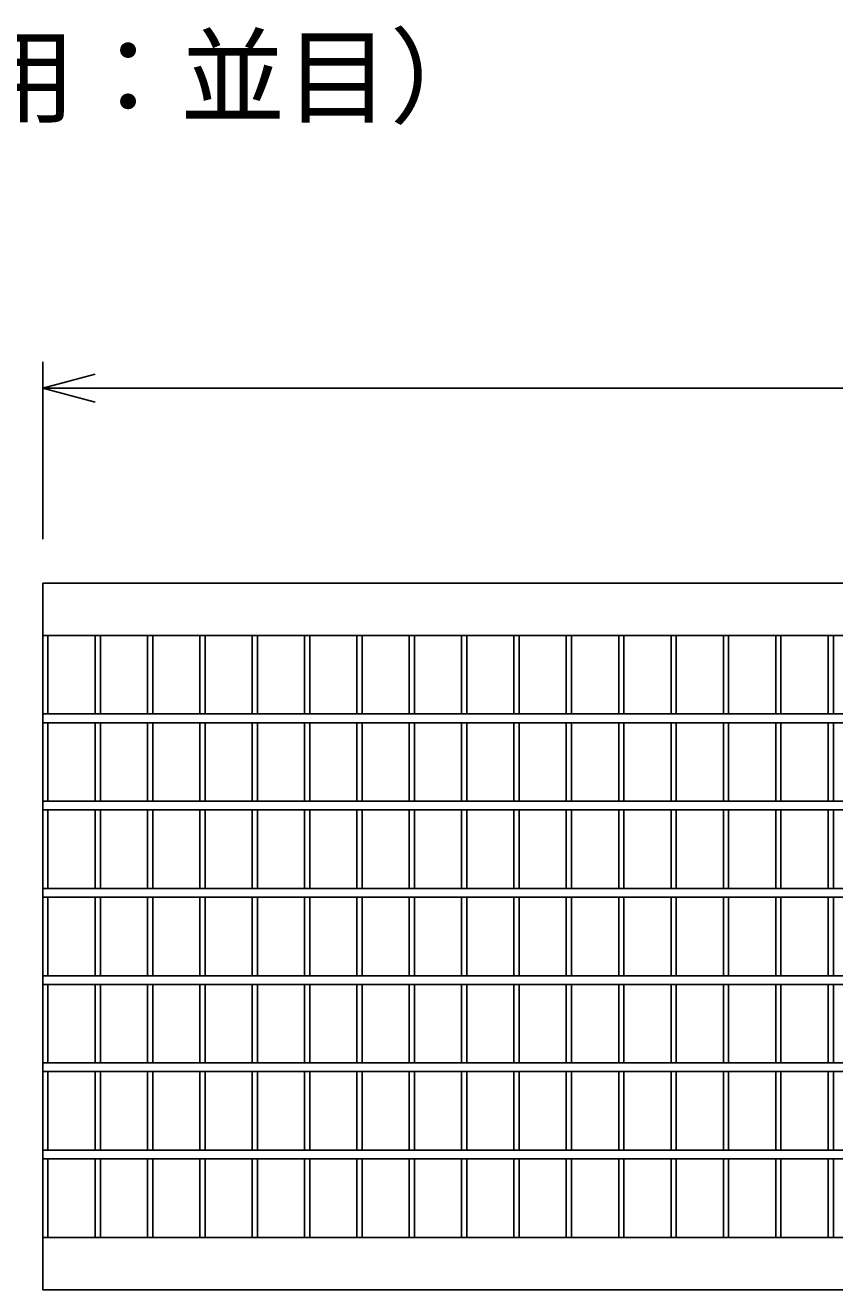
# Model space of a CAD drawing. Units: millimetres, scale not verified. Extents: x -25200 to 25200, y -8910 to 8910.
# Drawn here: x -13187 to -12723, y -6610 to -5885 of the extents above; entities that cross this region are included whole.
import ezdxf
from ezdxf.enums import TextEntityAlignment as Align

# ---------------------------------------------------------------- set-up
doc = ezdxf.new("R2010")
doc.units = ezdxf.units.MM
doc.header["$LTSCALE"] = 30
doc.layers.add('0-0_DIM', color=7, linetype='Continuous', lineweight=25)
doc.layers.add('0-2_HATCH', color=6, linetype='Continuous', lineweight=25)
doc.styles.add('ＭＳ ゴシック', font='')
doc.styles.get('ＭＳ ゴシック').set_extended_font_data('MS Gothic')

msp = doc.modelspace()

# ---------------------------------------------------------------- linework, layer by layer
at = {"layer": '0-0_DIM'}
for p, q in [((-13176.52, -6179.61), (-13176.52, -6078.02)), ((-12183.52, -6093.02), (-13176.52, -6093.02))]:
    msp.add_line(p, q, dxfattribs=at)
msp.add_lwpolyline([(-13146.52, -6101.06), (-13176.52, -6093.02), (-13146.52, -6084.99)], dxfattribs=at)
at = {"layer": '0-2_HATCH'}
for p, q in [((-13176.52, -6234.83), (-12183.52, -6234.83)), ((-13173.52, -6234.83), (-13173.52, -6279.83)), ((-13146.52, -6234.83), (-13146.52, -6279.83)), ((-13143.52, -6234.83), (-13143.52, -6279.83)), ((-13116.52, -6234.83), (-13116.52, -6279.83)), ((-13113.52, -6234.83), (-13113.52, -6279.83)), ((-13086.52, -6234.83), (-13086.52, -6279.83)), ((-13083.52, -6234.83), (-13083.52, -6279.83)), ((-13056.52, -6234.83), (-13056.52, -6279.83)), ((-13053.52, -6234.83), (-13053.52, -6279.83)), ((-13026.52, -6234.83), (-13026.52, -6279.83)), ((-13023.52, -6234.83), (-13023.52, -6279.83)), ((-12996.52, -6234.83), (-12996.52, -6279.83)), ((-12993.52, -6234.83), (-12993.52, -6279.83)), ((-12966.52, -6234.83), (-12966.52, -6279.83)), ((-12963.52, -6234.83), (-12963.52, -6279.83)), ((-12936.52, -6234.83), (-12936.52, -6279.83)), ((-12933.52, -6234.83), (-12933.52, -6279.83)), ((-12906.52, -6234.83), (-12906.52, -6279.83)), ((-12903.52, -6234.83), (-12903.52, -6279.83)), ((-12876.52, -6234.83), (-12876.52, -6279.83)), ((-12873.52, -6234.83), (-12873.52, -6279.83)), ((-12846.52, -6234.83), (-12846.52, -6279.83)), ((-12843.52, -6234.83), (-12843.52, -6279.83)), ((-12816.52, -6234.83), (-12816.52, -6279.83)), ((-12813.52, -6234.83), (-12813.52, -6279.83)), ((-12786.52, -6234.83), (-12786.52, -6279.83)), ((-12783.52, -6234.83), (-12783.52, -6279.83)), ((-12756.52, -6234.83), (-12756.52, -6279.83)), ((-12753.52, -6234.83), (-12753.52, -6279.83)), ((-12726.52, -6234.83), (-12726.52, -6279.83)), ((-12723.52, -6234.83), (-12723.52, -6279.83)), ((-12183.52, -6279.83), (-13176.52, -6279.83)), ((-12183.52, -6284.83), (-13176.52, -6284.83)), ((-13173.52, -6284.83), (-13173.52, -6329.83)), ((-13146.52, -6284.83), (-13146.52, -6329.83)), ((-13143.52, -6284.83), (-13143.52, -6329.83)), ((-13116.52, -6284.83), (-13116.52, -6329.83)), ((-13113.52, -6284.83), (-13113.52, -6329.83)), ((-13086.52, -6284.83), (-13086.52, -6329.83)), ((-13083.52, -6284.83), (-13083.52, -6329.83)), ((-13056.52, -6284.83), (-13056.52, -6329.83)), ((-13053.52, -6284.83), (-13053.52, -6329.83)), ((-13026.52, -6284.83), (-13026.52, -6329.83)), ((-13023.52, -6284.83), (-13023.52, -6329.83)), ((-12996.52, -6284.83), (-12996.52, -6329.83)), ((-12993.52, -6284.83), (-12993.52, -6329.83)), ((-12966.52, -6284.83), (-12966.52, -6329.83)), ((-12963.52, -6284.83), (-12963.52, -6329.83)), ((-12936.52, -6284.83), (-12936.52, -6329.83)), ((-12933.52, -6284.83), (-12933.52, -6329.83)), ((-12906.52, -6284.83), (-12906.52, -6329.83)), ((-12903.52, -6284.83), (-12903.52, -6329.83)), ((-12876.52, -6284.83), (-12876.52, -6329.83)), ((-12873.52, -6284.83), (-12873.52, -6329.83)), ((-12846.52, -6284.83), (-12846.52, -6329.83)), ((-12843.52, -6284.83), (-12843.52, -6329.83)), ((-12816.52, -6284.83), (-12816.52, -6329.83)), ((-12813.52, -6284.83), (-12813.52, -6329.83)), ((-12786.52, -6284.83), (-12786.52, -6329.83)), ((-12783.52, -6284.83), (-12783.52, -6329.83)), ((-12756.52, -6284.83), (-12756.52, -6329.83)), ((-12753.52, -6284.83), (-12753.52, -6329.83)), ((-12726.52, -6284.83), (-12726.52, -6329.83)), ((-12723.52, -6284.83), (-12723.52, -6329.83)), ((-12183.52, -6329.83), (-13176.52, -6329.83)), ((-12183.52, -6334.83), (-13176.52, -6334.83)), ((-13173.52, -6334.83), (-13173.52, -6379.83)), ((-13146.52, -6334.83), (-13146.52, -6379.83)), ((-13143.52, -6334.83), (-13143.52, -6379.83)), ((-13116.52, -6334.83), (-13116.52, -6379.83)), ((-13113.52, -6334.83), (-13113.52, -6379.83)), ((-13086.52, -6334.83), (-13086.52, -6379.83)), ((-13083.52, -6334.83), (-13083.52, -6379.83)), ((-13056.52, -6334.83), (-13056.52, -6379.83)), ((-13053.52, -6334.83), (-13053.52, -6379.83)), ((-13026.52, -6334.83), (-13026.52, -6379.83)), ((-13023.52, -6334.83), (-13023.52, -6379.83)), ((-12996.52, -6334.83), (-12996.52, -6379.83)), ((-12993.52, -6334.83), (-12993.52, -6379.83)), ((-12966.52, -6334.83), (-12966.52, -6379.83)), ((-12963.52, -6334.83), (-12963.52, -6379.83)), ((-12936.52, -6334.83), (-12936.52, -6379.83)), ((-12933.52, -6334.83), (-12933.52, -6379.83)), ((-12906.52, -6334.83), (-12906.52, -6379.83)), ((-12903.52, -6334.83), (-12903.52, -6379.83)), ((-12876.52, -6334.83), (-12876.52, -6379.83)), ((-12873.52, -6334.83), (-12873.52, -6379.83)), ((-12846.52, -6334.83), (-12846.52, -6379.83)), ((-12843.52, -6334.83), (-12843.52, -6379.83)), ((-12816.52, -6334.83), (-12816.52, -6379.83)), ((-12813.52, -6334.83), (-12813.52, -6379.83)), ((-12786.52, -6334.83), (-12786.52, -6379.83)), ((-12783.52, -6334.83), (-12783.52, -6379.83)), ((-12756.52, -6334.83), (-12756.52, -6379.83)), ((-12753.52, -6334.83), (-12753.52, -6379.83)), ((-12726.52, -6334.83), (-12726.52, -6379.83)), ((-12723.52, -6334.83), (-12723.52, -6379.83)), ((-12183.52, -6379.83), (-13176.52, -6379.83)), ((-12183.52, -6384.83), (-13176.52, -6384.83)), ((-13173.52, -6384.83), (-13173.52, -6429.83)), ((-13146.52, -6384.83), (-13146.52, -6429.83)), ((-13143.52, -6384.83), (-13143.52, -6429.83)), ((-13116.52, -6384.83), (-13116.52, -6429.83)), ((-13113.52, -6384.83), (-13113.52, -6429.83)), ((-13086.52, -6384.83), (-13086.52, -6429.83)), ((-13083.52, -6384.83), (-13083.52, -6429.83)), ((-13056.52, -6384.83), (-13056.52, -6429.83)), ((-13053.52, -6384.83), (-13053.52, -6429.83)), ((-13026.52, -6384.83), (-13026.52, -6429.83)), ((-13023.52, -6384.83), (-13023.52, -6429.83)), ((-12996.52, -6384.83), (-12996.52, -6429.83)), ((-12993.52, -6384.83), (-12993.52, -6429.83)), ((-12966.52, -6384.83), (-12966.52, -6429.83)), ((-12963.52, -6384.83), (-12963.52, -6429.83)), ((-12936.52, -6384.83), (-12936.52, -6429.83)), ((-12933.52, -6384.83), (-12933.52, -6429.83)), ((-12906.52, -6384.83), (-12906.52, -6429.83)), ((-12903.52, -6384.83), (-12903.52, -6429.83)), ((-12876.52, -6384.83), (-12876.52, -6429.83)), ((-12873.52, -6384.83), (-12873.52, -6429.83)), ((-12846.52, -6384.83), (-12846.52, -6429.83)), ((-12843.52, -6384.83), (-12843.52, -6429.83)), ((-12816.52, -6384.83), (-12816.52, -6429.83)), ((-12813.52, -6384.83), (-12813.52, -6429.83)), ((-12786.52, -6384.83), (-12786.52, -6429.83)), ((-12783.52, -6384.83), (-12783.52, -6429.83)), ((-12756.52, -6384.83), (-12756.52, -6429.83)), ((-12753.52, -6384.83), (-12753.52, -6429.83)), ((-12726.52, -6384.83), (-12726.52, -6429.83)), ((-12723.52, -6384.83), (-12723.52, -6429.83)), ((-12183.52, -6429.83), (-13176.52, -6429.83)), ((-12183.52, -6434.83), (-13176.52, -6434.83)), ((-13173.52, -6434.83), (-13173.52, -6479.83)), ((-13146.52, -6434.83), (-13146.52, -6479.83)), ((-13143.52, -6434.83), (-13143.52, -6479.83)), ((-13116.52, -6434.83), (-13116.52, -6479.83)), ((-13113.52, -6434.83), (-13113.52, -6479.83)), ((-13086.52, -6434.83), (-13086.52, -6479.83)), ((-13083.52, -6434.83), (-13083.52, -6479.83)), ((-13056.52, -6434.83), (-13056.52, -6479.83)), ((-13053.52, -6434.83), (-13053.52, -6479.83)), ((-13026.52, -6434.83), (-13026.52, -6479.83)), ((-13023.52, -6434.83), (-13023.52, -6479.83)), ((-12996.52, -6434.83), (-12996.52, -6479.83)), ((-12993.52, -6434.83), (-12993.52, -6479.83)), ((-12966.52, -6434.83), (-12966.52, -6479.83)), ((-12963.52, -6434.83), (-12963.52, -6479.83)), ((-12936.52, -6434.83), (-12936.52, -6479.83)), ((-12933.52, -6434.83), (-12933.52, -6479.83)), ((-12906.52, -6434.83), (-12906.52, -6479.83)), ((-12903.52, -6434.83), (-12903.52, -6479.83)), ((-12876.52, -6434.83), (-12876.52, -6479.83)), ((-12873.52, -6434.83), (-12873.52, -6479.83)), ((-12846.52, -6434.83), (-12846.52, -6479.83)), ((-12843.52, -6434.83), (-12843.52, -6479.83)), ((-12816.52, -6434.83), (-12816.52, -6479.83)), ((-12813.52, -6434.83), (-12813.52, -6479.83)), ((-12786.52, -6434.83), (-12786.52, -6479.83)), ((-12783.52, -6434.83), (-12783.52, -6479.83)), ((-12756.52, -6434.83), (-12756.52, -6479.83)), ((-12753.52, -6434.83), (-12753.52, -6479.83)), ((-12726.52, -6434.83), (-12726.52, -6479.83)), ((-12723.52, -6434.83), (-12723.52, -6479.83)), ((-12183.52, -6479.83), (-13176.52, -6479.83)), ((-12183.52, -6484.83), (-13176.52, -6484.83)), ((-13173.52, -6484.83), (-13173.52, -6529.83)), ((-13146.52, -6484.83), (-13146.52, -6529.83)), ((-13143.52, -6484.83), (-13143.52, -6529.83)), ((-13116.52, -6484.83), (-13116.52, -6529.83)), ((-13113.52, -6484.83), (-13113.52, -6529.83)), ((-13086.52, -6484.83), (-13086.52, -6529.83)), ((-13083.52, -6484.83), (-13083.52, -6529.83)), ((-13056.52, -6484.83), (-13056.52, -6529.83)), ((-13053.52, -6484.83), (-13053.52, -6529.83)), ((-13026.52, -6484.83), (-13026.52, -6529.83)), ((-13023.52, -6484.83), (-13023.52, -6529.83)), ((-12996.52, -6484.83), (-12996.52, -6529.83)), ((-12993.52, -6484.83), (-12993.52, -6529.83)), ((-12966.52, -6484.83), (-12966.52, -6529.83)), ((-12963.52, -6484.83), (-12963.52, -6529.83)), ((-12936.52, -6484.83), (-12936.52, -6529.83)), ((-12933.52, -6484.83), (-12933.52, -6529.83)), ((-12906.52, -6484.83), (-12906.52, -6529.83)), ((-12903.52, -6484.83), (-12903.52, -6529.83)), ((-12876.52, -6484.83), (-12876.52, -6529.83)), ((-12873.52, -6484.83), (-12873.52, -6529.83)), ((-12846.52, -6484.83), (-12846.52, -6529.83)), ((-12843.52, -6484.83), (-12843.52, -6529.83)), ((-12816.52, -6484.83), (-12816.52, -6529.83)), ((-12813.52, -6484.83), (-12813.52, -6529.83)), ((-12786.52, -6484.83), (-12786.52, -6529.83)), ((-12783.52, -6484.83), (-12783.52, -6529.83)), ((-12756.52, -6484.83), (-12756.52, -6529.83)), ((-12753.52, -6484.83), (-12753.52, -6529.83)), ((-12726.52, -6484.83), (-12726.52, -6529.83)), ((-12723.52, -6484.83), (-12723.52, -6529.83)), ((-12183.52, -6529.83), (-13176.52, -6529.83)), ((-12183.52, -6534.83), (-13176.52, -6534.83)), ((-13173.52, -6534.83), (-13173.52, -6579.83)), ((-13146.52, -6534.83), (-13146.52, -6579.83)), ((-13143.52, -6534.83), (-13143.52, -6579.83)), ((-13116.52, -6534.83), (-13116.52, -6579.83)), ((-13113.52, -6534.83), (-13113.52, -6579.83)), ((-13086.52, -6534.83), (-13086.52, -6579.83)), ((-13083.52, -6534.83), (-13083.52, -6579.83)), ((-13056.52, -6534.83), (-13056.52, -6579.83)), ((-13053.52, -6534.83), (-13053.52, -6579.83)), ((-13026.52, -6534.83), (-13026.52, -6579.83)), ((-13023.52, -6534.83), (-13023.52, -6579.83)), ((-12996.52, -6534.83), (-12996.52, -6579.83)), ((-12993.52, -6534.83), (-12993.52, -6579.83)), ((-12966.52, -6534.83), (-12966.52, -6579.83)), ((-12963.52, -6534.83), (-12963.52, -6579.83)), ((-12936.52, -6534.83), (-12936.52, -6579.83)), ((-12933.52, -6534.83), (-12933.52, -6579.83)), ((-12906.52, -6534.83), (-12906.52, -6579.83)), ((-12903.52, -6534.83), (-12903.52, -6579.83)), ((-12876.52, -6534.83), (-12876.52, -6579.83)), ((-12873.52, -6534.83), (-12873.52, -6579.83)), ((-12846.52, -6534.83), (-12846.52, -6579.83)), ((-12843.52, -6534.83), (-12843.52, -6579.83)), ((-12816.52, -6534.83), (-12816.52, -6579.83)), ((-12813.52, -6534.83), (-12813.52, -6579.83)), ((-12786.52, -6534.83), (-12786.52, -6579.83)), ((-12783.52, -6534.83), (-12783.52, -6579.83)), ((-12756.52, -6534.83), (-12756.52, -6579.83)), ((-12753.52, -6534.83), (-12753.52, -6579.83)), ((-12726.52, -6534.83), (-12726.52, -6579.83)), ((-12723.52, -6534.83), (-12723.52, -6579.83)), ((-12183.52, -6579.83), (-13176.52, -6579.83))]:
    msp.add_line(p, q, dxfattribs=at)
msp.add_lwpolyline([(-13176.52, -6204.83), (-13176.52, -6609.83), (-12183.52, -6609.83), (-12183.52, -6204.83)], close=True, dxfattribs=at)

# ---------------------------------------------------------------- texts
at = {"layer": '0-0_DIM', "style": 'ＭＳ ゴシック'}
msp.add_text('（歩道用：並目）', height=43.99, dxfattribs=at).set_placement((-13397.66, -5949.65), align=Align.BOTTOM_LEFT)

doc.saveas('drawing.dxf')
